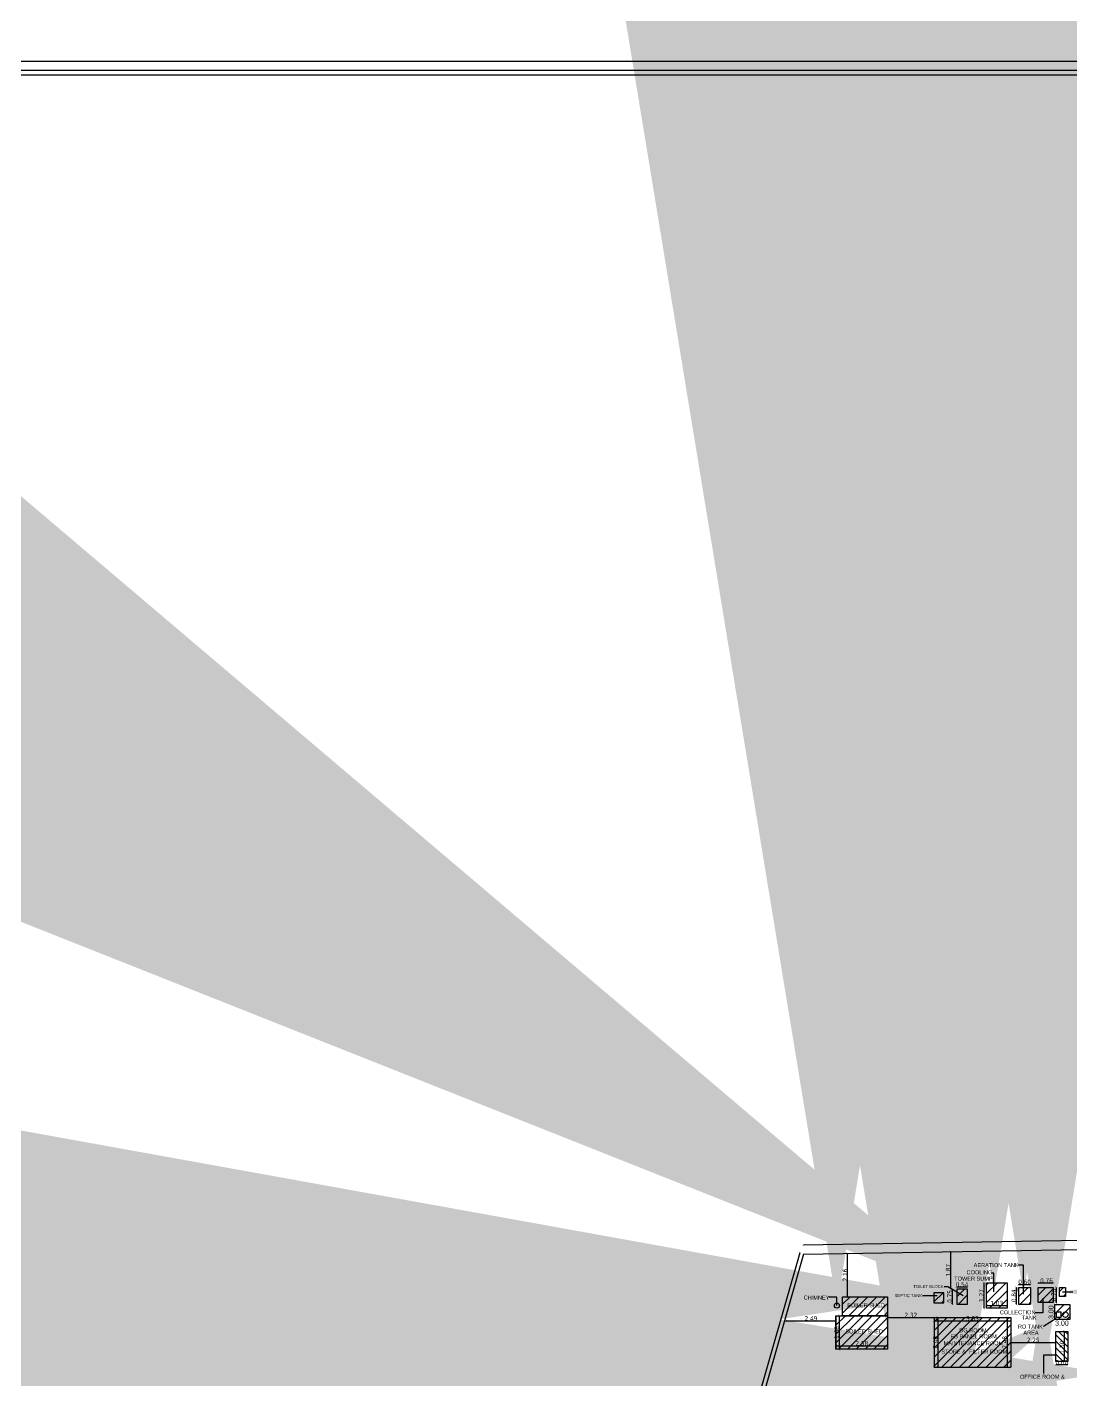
# Model space of a CAD drawing. Header units: metres. Extents: x 0 to 11269, y -5244 to -4054.
# Drawn here: x 10749 to 10801.2, y -5035.7 to -4968.1 of the extents above; entities that cross this region are included whole.
import ezdxf

# ---------------------------------------------------------------- set-up
doc = ezdxf.new("R2010")
doc.units = ezdxf.units.M
doc.header["$MEASUREMENT"] = 0
doc.header["$PDMODE"] = 2
doc.linetypes.add('HIDDEN', pattern=[0.375, 0.25, -0.125])
for name, color, linetype in [('2CON', 5, 'Continuous'), ('3CON', 3, 'Continuous'), ('DIM', 3, 'Continuous')]:
    doc.layers.add(name, color=color, linetype=linetype)
doc.styles.get("Standard").update_dxf_attribs({"font": 'arial.ttf'})
doc.styles.add('STYLE1', font='tahoma.ttf', dxfattribs={"height": 0.23})
doc.dimstyles.new('300', dxfattribs={"dimscale": 0.1, "dimtxt": 500, "dimasz": 2000, "dimexe": 400, "dimexo": 1500, "dimgap": 0, "dimtad": 1, "dimlfac": 0.001, "dimzin": 0, "dimdsep": 46, "dimtxsty": 'Standard', "dimcen": 800, "dimse1": 1, "dimse2": 1, "dimclrd": 1, "dimclre": 5, "dimclrt": 3, "dimadec": 0, "dimazin": 0, "dimtfac": 1, "dimtix": 1, "dimtofl": 0, "dimtmove": 1, "dimatfit": 3, "dimfxl": 0, "dimtolj": 1, "dimtzin": 0, "dimarcsym": 0})
doc.dimstyles.new('FLOOR PLAN', dxfattribs={"dimtxt": 0.4, "dimasz": 0.1, "dimexe": 0.18, "dimexo": 0.0625, "dimgap": 0, "dimtad": 1, "dimzin": 0, "dimdsep": 46, "dimtxsty": 'Standard', "dimblk": 'ARCHTICK', "dimcen": 0.09, "dimse1": 1, "dimse2": 1, "dimclrd": 254, "dimclrt": 3, "dimadec": 0, "dimazin": 0, "dimtfac": 1, "dimtix": 1, "dimtofl": 0, "dimtmove": 1, "dimatfit": 0, "dimfxl": 0, "dimtolj": 1, "dimtzin": 0, "dimlwd": -1, "dimarcsym": 0})
pattern_1 = [(45, (4281.25803, 260.70455), (-0.220970869, 0.220970869), [])]

# ---------------------------------------------------------------- blocks, each defined once
blk = doc.blocks.new('_ArchTick')
at = {"color": 0, "lineweight": 0, "const_width": 0.15}
blk.add_lwpolyline([(-0.5, -0.5), (0.5, 0.5)], dxfattribs=at)
blk = doc.blocks.new('*D446')
at = {"layer": 'DEFPOINTS', "color": 0, "linetype": 'ByBlock', "ltscale": 100}
for p in [(10789.735, -5032.518), (10789.573, -5034.195), (10789.735, -5034.195)]:
    blk.add_point(p, dxfattribs=at)
at = {"layer": 'DIM', "color": 254, "linetype": 'HIDDEN', "ltscale": 100}
blk.add_line((10789.573, -5032.518), (10789.573, -5034.195), dxfattribs=at)
at = {"layer": 'DIM', "color": 254, "linetype": 'ByBlock', "ltscale": 100, "xscale": 0.1, "yscale": 0.1, "zscale": 0.1}
for p, rotation in [((10789.573, -5032.518), 90), ((10789.573, -5034.195), 270)]:
    blk.add_blockref('_ArchTick', p, dxfattribs=dict(at, rotation=rotation))
at = {"layer": 'DIM', "color": 3, "linetype": 'ByBlock', "ltscale": 100, "insert": (10789.453, -5033.356), "char_height": 0.23, "attachment_point": 5, "rotation": 90, "style": 'STYLE1'}
blk.add_mtext('\\A1;1.68', dxfattribs=at)
blk = doc.blocks.new('*D447')
at = {"layer": 'DEFPOINTS', "color": 0, "linetype": 'ByBlock', "ltscale": 100}
for p in [(10789.416, -5033.865), (10791.998, -5033.865), (10791.998, -5034.021)]:
    blk.add_point(p, dxfattribs=at)
at = {"layer": 'DIM', "color": 254, "linetype": 'HIDDEN', "ltscale": 100}
blk.add_line((10789.416, -5034.021), (10791.998, -5034.021), dxfattribs=at)
at = {"layer": 'DIM', "color": 254, "linetype": 'ByBlock', "ltscale": 100, "xscale": 0.1, "yscale": 0.1, "zscale": 0.1, "rotation": 180}
blk.add_blockref('_ArchTick', (10789.416, -5034.021), dxfattribs=at)
at = {"layer": 'DIM', "color": 254, "linetype": 'ByBlock', "ltscale": 100, "xscale": 0.1, "yscale": 0.1, "zscale": 0.1}
blk.add_blockref('_ArchTick', (10791.998, -5034.021), dxfattribs=at)
at = {"layer": 'DIM', "color": 3, "linetype": 'ByBlock', "ltscale": 100, "insert": (10790.707, -5033.9), "char_height": 0.23, "attachment_point": 5, "style": 'STYLE1'}
blk.add_mtext('\\A1;2.58', dxfattribs=at)
blk = doc.blocks.new('*D448')
at = {"layer": 'DEFPOINTS', "color": 0, "linetype": 'ByBlock', "ltscale": 100}
for p in [(10796.939, -5030.873), (10796.807, -5032.146), (10796.939, -5032.146)]:
    blk.add_point(p, dxfattribs=at)
at = {"layer": 'DIM', "color": 254, "linetype": 'HIDDEN', "ltscale": 100}
blk.add_line((10796.807, -5030.873), (10796.807, -5032.146), dxfattribs=at)
at = {"layer": 'DIM', "color": 254, "linetype": 'ByBlock', "ltscale": 100, "xscale": 0.1, "yscale": 0.1, "zscale": 0.1}
for p, rotation in [((10796.807, -5030.873), 90), ((10796.807, -5032.146), 270)]:
    blk.add_blockref('_ArchTick', p, dxfattribs=dict(at, rotation=rotation))
at = {"layer": 'DIM', "color": 3, "linetype": 'ByBlock', "ltscale": 100, "insert": (10796.689, -5031.509), "char_height": 0.23, "attachment_point": 5, "rotation": 90, "style": 'STYLE1'}
blk.add_mtext('\\A1;1.27', dxfattribs=at)
blk = doc.blocks.new('*D449')
at = {"layer": 'DEFPOINTS', "color": 0, "linetype": 'ByBlock', "ltscale": 100}
for p in [(10796.939, -5032.022), (10797.968, -5032.014), (10797.968, -5032.022)]:
    blk.add_point(p, dxfattribs=at)
at = {"layer": 'DIM', "color": 254, "linetype": 'HIDDEN', "ltscale": 100}
blk.add_line((10796.939, -5032.014), (10797.968, -5032.014), dxfattribs=at)
at = {"layer": 'DIM', "color": 254, "linetype": 'ByBlock', "ltscale": 100, "xscale": 0.1, "yscale": 0.1, "zscale": 0.1, "rotation": 180}
blk.add_blockref('_ArchTick', (10796.939, -5032.014), dxfattribs=at)
at = {"layer": 'DIM', "color": 254, "linetype": 'ByBlock', "ltscale": 100, "xscale": 0.1, "yscale": 0.1, "zscale": 0.1}
blk.add_blockref('_ArchTick', (10797.968, -5032.014), dxfattribs=at)
at = {"layer": 'DIM', "color": 3, "linetype": 'ByBlock', "ltscale": 100, "insert": (10797.453, -5031.895), "char_height": 0.23, "attachment_point": 5, "style": 'STYLE1'}
blk.add_mtext('\\A1;1.03', dxfattribs=at)
blk = doc.blocks.new('*D450')
at = {"layer": 'DEFPOINTS', "color": 0, "linetype": 'ByBlock', "ltscale": 100}
for p in [(10798.543, -5031.102), (10799.143, -5030.954), (10799.143, -5031.102)]:
    blk.add_point(p, dxfattribs=at)
at = {"layer": 'DIM', "color": 254, "linetype": 'HIDDEN', "ltscale": 100}
blk.add_line((10798.543, -5030.954), (10799.143, -5030.954), dxfattribs=at)
at = {"layer": 'DIM', "color": 254, "linetype": 'ByBlock', "ltscale": 100, "xscale": 0.1, "yscale": 0.1, "zscale": 0.1, "rotation": 180}
blk.add_blockref('_ArchTick', (10798.543, -5030.954), dxfattribs=at)
at = {"layer": 'DIM', "color": 254, "linetype": 'ByBlock', "ltscale": 100, "xscale": 0.1, "yscale": 0.1, "zscale": 0.1}
blk.add_blockref('_ArchTick', (10799.143, -5030.954), dxfattribs=at)
at = {"layer": 'DIM', "color": 3, "linetype": 'ByBlock', "ltscale": 100, "insert": (10798.843, -5030.834), "char_height": 0.23, "attachment_point": 5, "style": 'STYLE1'}
blk.add_mtext('\\A1;0.60', dxfattribs=at)
blk = doc.blocks.new('*D451')
at = {"layer": 'DEFPOINTS', "color": 0, "linetype": 'ByBlock', "ltscale": 100}
for p in [(10798.842, -5031.102), (10798.429, -5031.941), (10798.842, -5031.941)]:
    blk.add_point(p, dxfattribs=at)
at = {"layer": 'DIM', "color": 254, "linetype": 'HIDDEN', "ltscale": 100}
blk.add_line((10798.429, -5031.102), (10798.429, -5031.941), dxfattribs=at)
at = {"layer": 'DIM', "color": 254, "linetype": 'ByBlock', "ltscale": 100, "xscale": 0.1, "yscale": 0.1, "zscale": 0.1}
for p, rotation in [((10798.429, -5031.102), 90), ((10798.429, -5031.941), 270)]:
    blk.add_blockref('_ArchTick', p, dxfattribs=dict(at, rotation=rotation))
at = {"layer": 'DIM', "color": 3, "linetype": 'ByBlock', "ltscale": 100, "insert": (10798.308, -5031.521), "char_height": 0.23, "attachment_point": 5, "rotation": 90, "style": 'STYLE1'}
blk.add_mtext('\\A1;0.84', dxfattribs=at)
blk = doc.blocks.new('*D452')
at = {"layer": 'DEFPOINTS', "color": 0, "linetype": 'ByBlock', "ltscale": 100}
for p in [(10799.512, -5031.103), (10799.512, -5031.864), (10800.418, -5031.864)]:
    blk.add_point(p, dxfattribs=at)
at = {"layer": 'DIM', "color": 254, "linetype": 'HIDDEN', "ltscale": 100}
blk.add_line((10800.418, -5031.103), (10800.418, -5031.864), dxfattribs=at)
at = {"layer": 'DIM', "color": 254, "linetype": 'ByBlock', "ltscale": 100, "xscale": 0.1, "yscale": 0.1, "zscale": 0.1}
for p, rotation in [((10800.418, -5031.103), 90), ((10800.418, -5031.864), 270)]:
    blk.add_blockref('_ArchTick', p, dxfattribs=dict(at, rotation=rotation))
at = {"layer": 'DIM', "color": 3, "linetype": 'ByBlock', "ltscale": 100, "insert": (10800.298, -5031.483), "char_height": 0.23, "attachment_point": 5, "rotation": 90, "style": 'STYLE1'}
blk.add_mtext('\\A1;0.76', dxfattribs=at)
blk = doc.blocks.new('*D453')
at = {"layer": 'DEFPOINTS', "color": 0, "linetype": 'ByBlock', "ltscale": 100}
for p in [(10799.512, -5030.886), (10799.512, -5031.103), (10800.274, -5031.103)]:
    blk.add_point(p, dxfattribs=at)
at = {"layer": 'DIM', "color": 254, "linetype": 'HIDDEN', "ltscale": 100}
blk.add_line((10800.274, -5030.886), (10799.512, -5030.886), dxfattribs=at)
at = {"layer": 'DIM', "color": 254, "linetype": 'ByBlock', "ltscale": 100, "xscale": 0.1, "yscale": 0.1, "zscale": 0.1, "rotation": 180}
blk.add_blockref('_ArchTick', (10799.512, -5030.886), dxfattribs=at)
at = {"layer": 'DIM', "color": 254, "linetype": 'ByBlock', "ltscale": 100, "xscale": 0.1, "yscale": 0.1, "zscale": 0.1}
blk.add_blockref('_ArchTick', (10800.274, -5030.886), dxfattribs=at)
at = {"layer": 'DIM', "color": 3, "linetype": 'ByBlock', "ltscale": 100, "insert": (10799.936, -5030.766), "char_height": 0.23, "attachment_point": 5, "style": 'STYLE1'}
blk.add_mtext('\\A1;0.76', dxfattribs=at)
blk = doc.blocks.new('*D458')
at = {"layer": 'DEFPOINTS', "color": 0, "linetype": 'ByBlock', "ltscale": 100}
for p in [(10787.8, -5029.439), (10782.042, -5048.855), (10782.238, -5048.911)]:
    blk.add_point(p, dxfattribs=at)
at = {"layer": 'DIM', "color": 254, "linetype": 'HIDDEN', "ltscale": 100}
blk.add_line((10787.604, -5029.383), (10782.042, -5048.855), dxfattribs=at)
at = {"layer": 'DIM', "color": 254, "linetype": 'ByBlock', "ltscale": 100, "xscale": 0.1, "yscale": 0.1, "zscale": 0.1}
for p, rotation in [((10787.604, -5029.383), 74.0574391554067), ((10782.042, -5048.855), 254.0574391554067)]:
    blk.add_blockref('_ArchTick', p, dxfattribs=dict(at, rotation=rotation))
at = {"layer": 'DIM', "color": 3, "linetype": 'ByBlock', "ltscale": 100, "insert": (10784.602, -5039.148), "char_height": 0.4, "attachment_point": 5, "rotation": 74.05744}
blk.add_mtext('\\A1;20.25M', dxfattribs=at)
blk = doc.blocks.new('*D459')
at = {"layer": 'DEFPOINTS', "color": 0, "linetype": 'ByBlock', "ltscale": 100}
for p in [(10821.488, -5028.417), (10821.496, -5028.878), (10787.8, -5029.439)]:
    blk.add_point(p, dxfattribs=at)
at = {"layer": 'DIM', "color": 254, "linetype": 'HIDDEN', "ltscale": 100}
blk.add_line((10787.793, -5028.979), (10821.488, -5028.417), dxfattribs=at)
at = {"layer": 'DIM', "color": 254, "linetype": 'ByBlock', "ltscale": 100, "xscale": 0.1, "yscale": 0.1, "zscale": 0.1}
for p, rotation in [((10821.488, -5028.417), 0.9548281252457379), ((10787.793, -5028.979), 180.9548281252457)]:
    blk.add_blockref('_ArchTick', p, dxfattribs=dict(at, rotation=rotation))
at = {"layer": 'DIM', "color": 3, "linetype": 'ByBlock', "ltscale": 100, "insert": (10804.637, -5028.494), "char_height": 0.4, "attachment_point": 5, "rotation": 0.95483}
blk.add_mtext('\\A1;33.70M', dxfattribs=at)
blk = doc.blocks.new('*D471')
at = {"layer": 'DEFPOINTS', "color": 0, "linetype": 'ByBlock', "ltscale": 100}
for p in [(10798.148, -5034.074), (10800.4, -5033.853), (10800.4, -5035.574)]:
    blk.add_point(p, dxfattribs=at)
at = {"layer": 'DIM', "color": 254, "linetype": 'HIDDEN', "ltscale": 100}
blk.add_line((10798.148, -5033.853), (10800.4, -5033.853), dxfattribs=at)
at = {"layer": 'DIM', "color": 254, "linetype": 'ByBlock', "ltscale": 100, "xscale": 0.1, "yscale": 0.1, "zscale": 0.1, "rotation": 180}
blk.add_blockref('_ArchTick', (10798.148, -5033.853), dxfattribs=at)
at = {"layer": 'DIM', "color": 254, "linetype": 'ByBlock', "ltscale": 100, "xscale": 0.1, "yscale": 0.1, "zscale": 0.1}
blk.add_blockref('_ArchTick', (10800.4, -5033.853), dxfattribs=at)
at = {"layer": 'DIM', "color": 3, "linetype": 'ByBlock', "ltscale": 100, "insert": (10799.274, -5033.734), "char_height": 0.23, "attachment_point": 5, "style": 'STYLE1'}
blk.add_mtext('\\A1;2.25', dxfattribs=at)
blk = doc.blocks.new('*D477')
at = {"layer": 'DEFPOINTS', "color": 0, "linetype": 'ByBlock', "ltscale": 100}
for p in [(10794.318, -5032.609), (10794.318, -5032.696), (10791.998, -5034.195)]:
    blk.add_point(p, dxfattribs=at)
at = {"layer": 'DIM', "color": 254, "linetype": 'HIDDEN', "ltscale": 100}
blk.add_line((10791.998, -5032.609), (10794.318, -5032.609), dxfattribs=at)
at = {"layer": 'DIM', "color": 254, "linetype": 'ByBlock', "ltscale": 100, "xscale": 0.1, "yscale": 0.1, "zscale": 0.1, "rotation": 180}
blk.add_blockref('_ArchTick', (10791.998, -5032.609), dxfattribs=at)
at = {"layer": 'DIM', "color": 254, "linetype": 'ByBlock', "ltscale": 100, "xscale": 0.1, "yscale": 0.1, "zscale": 0.1}
blk.add_blockref('_ArchTick', (10794.318, -5032.609), dxfattribs=at)
at = {"layer": 'DIM', "color": 3, "linetype": 'ByBlock', "ltscale": 100, "insert": (10793.158, -5032.489), "char_height": 0.23, "attachment_point": 5, "style": 'STYLE1'}
blk.add_mtext('\\A1;2.32', dxfattribs=at)
blk = doc.blocks.new('*D478')
at = {"layer": 'DEFPOINTS', "color": 0, "linetype": 'ByBlock', "ltscale": 100}
for p in [(10795.01, -5029.31), (10795.01, -5031.184), (10795.144, -5031.184)]:
    blk.add_point(p, dxfattribs=at)
at = {"layer": 'DIM', "color": 254, "linetype": 'HIDDEN', "ltscale": 100}
blk.add_line((10795.144, -5029.31), (10795.144, -5031.184), dxfattribs=at)
at = {"layer": 'DIM', "color": 254, "linetype": 'ByBlock', "ltscale": 100, "xscale": 0.1, "yscale": 0.1, "zscale": 0.1}
for p, rotation in [((10795.144, -5029.31), 90), ((10795.144, -5031.184), 270)]:
    blk.add_blockref('_ArchTick', p, dxfattribs=dict(at, rotation=rotation))
at = {"layer": 'DIM', "color": 3, "linetype": 'ByBlock', "ltscale": 100, "insert": (10795.024, -5030.247), "char_height": 0.23, "attachment_point": 5, "rotation": 90, "style": 'STYLE1'}
blk.add_mtext('\\A1;1.87', dxfattribs=at)
blk = doc.blocks.new('*D481')
at = {"layer": 'DEFPOINTS', "color": 0, "linetype": 'ByBlock', "ltscale": 100}
for p in [(10797.568, -5032.609), (10797.568, -5035.088), (10797.974, -5035.088)]:
    blk.add_point(p, dxfattribs=at)
at = {"layer": 'DIM', "color": 254, "linetype": 'HIDDEN', "ltscale": 100}
blk.add_line((10797.974, -5032.609), (10797.974, -5035.088), dxfattribs=at)
at = {"layer": 'DIM', "color": 254, "linetype": 'ByBlock', "ltscale": 100, "xscale": 0.1, "yscale": 0.1, "zscale": 0.1}
for p, rotation in [((10797.974, -5032.609), 90), ((10797.974, -5035.088), 270)]:
    blk.add_blockref('_ArchTick', p, dxfattribs=dict(at, rotation=rotation))
at = {"layer": 'DIM', "color": 3, "linetype": 'ByBlock', "ltscale": 100, "insert": (10797.854, -5033.849), "char_height": 0.23, "attachment_point": 5, "rotation": 90, "style": 'STYLE1'}
blk.add_mtext('\\A1;2.48', dxfattribs=at)
blk = doc.blocks.new('*D482')
at = {"layer": 'DEFPOINTS', "color": 0, "linetype": 'ByBlock', "ltscale": 100}
for p in [(10794.318, -5033.114), (10798.148, -5032.775), (10798.148, -5033.114)]:
    blk.add_point(p, dxfattribs=at)
at = {"layer": 'DIM', "color": 254, "linetype": 'HIDDEN', "ltscale": 100}
blk.add_line((10794.318, -5032.775), (10798.148, -5032.775), dxfattribs=at)
at = {"layer": 'DIM', "color": 254, "linetype": 'ByBlock', "ltscale": 100, "xscale": 0.1, "yscale": 0.1, "zscale": 0.1, "rotation": 180}
blk.add_blockref('_ArchTick', (10794.318, -5032.775), dxfattribs=at)
at = {"layer": 'DIM', "color": 254, "linetype": 'ByBlock', "ltscale": 100, "xscale": 0.1, "yscale": 0.1, "zscale": 0.1}
blk.add_blockref('_ArchTick', (10798.148, -5032.775), dxfattribs=at)
at = {"layer": 'DIM', "color": 3, "linetype": 'ByBlock', "ltscale": 100, "insert": (10796.233, -5032.655), "char_height": 0.23, "attachment_point": 5, "style": 'STYLE1'}
blk.add_mtext('\\A1;3.83', dxfattribs=at)
blk = doc.blocks.new('*D483')
at = {"layer": 'DEFPOINTS', "color": 0, "linetype": 'ByBlock', "ltscale": 100}
for p in [(10794.907, -5032.609), (10794.5, -5035.088), (10794.907, -5035.088)]:
    blk.add_point(p, dxfattribs=at)
at = {"layer": 'DIM', "color": 254, "linetype": 'HIDDEN', "ltscale": 100}
blk.add_line((10794.5, -5032.609), (10794.5, -5035.088), dxfattribs=at)
at = {"layer": 'DIM', "color": 254, "linetype": 'ByBlock', "ltscale": 100, "xscale": 0.1, "yscale": 0.1, "zscale": 0.1}
for p, rotation in [((10794.5, -5032.609), 90), ((10794.5, -5035.088), 270)]:
    blk.add_blockref('_ArchTick', p, dxfattribs=dict(at, rotation=rotation))
at = {"layer": 'DIM', "color": 3, "linetype": 'ByBlock', "ltscale": 100, "insert": (10794.38, -5033.849), "char_height": 0.23, "attachment_point": 5, "rotation": 90, "style": 'STYLE1'}
blk.add_mtext('\\A1;2.48', dxfattribs=at)
blk = doc.blocks.new('*D484')
at = {"layer": 'DEFPOINTS', "color": 0, "linetype": 'ByBlock', "ltscale": 100}
for p in [(10795.448, -5031.184), (10795.223, -5031.934), (10795.448, -5031.934)]:
    blk.add_point(p, dxfattribs=at)
at = {"layer": 'DIM', "color": 254, "linetype": 'HIDDEN', "ltscale": 100}
blk.add_line((10795.223, -5031.184), (10795.223, -5031.934), dxfattribs=at)
at = {"layer": 'DIM', "color": 254, "linetype": 'ByBlock', "ltscale": 100, "xscale": 0.1, "yscale": 0.1, "zscale": 0.1}
for p, rotation in [((10795.223, -5031.184), 90), ((10795.223, -5031.934), 270)]:
    blk.add_blockref('_ArchTick', p, dxfattribs=dict(at, rotation=rotation))
at = {"layer": 'DIM', "color": 3, "linetype": 'ByBlock', "ltscale": 100, "insert": (10795.103, -5031.559), "char_height": 0.23, "attachment_point": 5, "rotation": 90, "style": 'STYLE1'}
blk.add_mtext('\\A1;0.75', dxfattribs=at)
blk = doc.blocks.new('*D485')
at = {"layer": 'DEFPOINTS', "color": 0, "linetype": 'ByBlock', "ltscale": 100}
for p in [(10795.448, -5031.184), (10795.986, -5031.084), (10795.986, -5031.184)]:
    blk.add_point(p, dxfattribs=at)
at = {"layer": 'DIM', "color": 254, "linetype": 'HIDDEN', "ltscale": 100}
blk.add_line((10795.448, -5031.084), (10795.986, -5031.084), dxfattribs=at)
at = {"layer": 'DIM', "color": 254, "linetype": 'ByBlock', "ltscale": 100, "xscale": 0.1, "yscale": 0.1, "zscale": 0.1, "rotation": 180}
blk.add_blockref('_ArchTick', (10795.448, -5031.084), dxfattribs=at)
at = {"layer": 'DIM', "color": 254, "linetype": 'ByBlock', "ltscale": 100, "xscale": 0.1, "yscale": 0.1, "zscale": 0.1}
blk.add_blockref('_ArchTick', (10795.986, -5031.084), dxfattribs=at)
at = {"layer": 'DIM', "color": 3, "linetype": 'ByBlock', "ltscale": 100, "insert": (10795.717, -5030.964), "char_height": 0.23, "attachment_point": 5, "style": 'STYLE1'}
blk.add_mtext('\\A1;0.54', dxfattribs=at)
blk = doc.blocks.new('*D486')
at = {"layer": 'DEFPOINTS', "color": 0, "linetype": 'ByBlock', "ltscale": 100}
for p in [(10789.683, -5029.408), (10789.993, -5029.408), (10789.735, -5031.568)]:
    blk.add_point(p, dxfattribs=at)
at = {"layer": 'DIM', "color": 254, "linetype": 'HIDDEN', "ltscale": 100}
blk.add_line((10789.993, -5031.568), (10789.993, -5029.408), dxfattribs=at)
at = {"layer": 'DIM', "color": 254, "linetype": 'ByBlock', "ltscale": 100, "xscale": 0.1, "yscale": 0.1, "zscale": 0.1}
for p, rotation in [((10789.993, -5029.408), 90), ((10789.993, -5031.568), 270)]:
    blk.add_blockref('_ArchTick', p, dxfattribs=dict(at, rotation=rotation))
at = {"layer": 'DIM', "color": 3, "linetype": 'ByBlock', "ltscale": 100, "insert": (10789.873, -5030.488), "char_height": 0.23, "attachment_point": 5, "rotation": 90, "style": 'STYLE1'}
blk.add_mtext('\\A1;2.16', dxfattribs=at)
blk = doc.blocks.new('*D487')
at = {"layer": 'DEFPOINTS', "color": 0, "linetype": 'ByBlock', "ltscale": 100}
for p in [(10786.921, -5032.518), (10789.416, -5032.518), (10789.416, -5032.773)]:
    blk.add_point(p, dxfattribs=at)
at = {"layer": 'DIM', "color": 254, "linetype": 'HIDDEN', "ltscale": 100}
blk.add_line((10786.921, -5032.773), (10789.416, -5032.773), dxfattribs=at)
at = {"layer": 'DIM', "color": 254, "linetype": 'ByBlock', "ltscale": 100, "xscale": 0.1, "yscale": 0.1, "zscale": 0.1, "rotation": 180}
blk.add_blockref('_ArchTick', (10786.921, -5032.773), dxfattribs=at)
at = {"layer": 'DIM', "color": 254, "linetype": 'ByBlock', "ltscale": 100, "xscale": 0.1, "yscale": 0.1, "zscale": 0.1}
blk.add_blockref('_ArchTick', (10789.416, -5032.773), dxfattribs=at)
at = {"layer": 'DIM', "color": 3, "linetype": 'ByBlock', "ltscale": 100, "insert": (10788.168, -5032.654), "char_height": 0.23, "attachment_point": 5, "style": 'STYLE1'}
blk.add_mtext('\\A1;2.49', dxfattribs=at)
blk = doc.blocks.new('*D493')
at = {"layer": 'DEFPOINTS', "color": 0, "linetype": 'ByBlock', "ltscale": 100}
for p in [(10800.4, -5034.488), (10801, -5034.488), (10801, -5034.965)]:
    blk.add_point(p, dxfattribs=at)
at = {"layer": 'DIM', "color": 254, "linetype": 'HIDDEN', "ltscale": 100}
blk.add_line((10800.4, -5034.965), (10801, -5034.965), dxfattribs=at)
at = {"layer": 'DIM', "color": 254, "linetype": 'ByBlock', "ltscale": 100, "xscale": 0.1, "yscale": 0.1, "zscale": 0.1, "rotation": 180}
blk.add_blockref('_ArchTick', (10800.4, -5034.965), dxfattribs=at)
at = {"layer": 'DIM', "color": 254, "linetype": 'ByBlock', "ltscale": 100, "xscale": 0.1, "yscale": 0.1, "zscale": 0.1}
blk.add_blockref('_ArchTick', (10801, -5034.965), dxfattribs=at)
at = {"layer": 'DIM', "color": 3, "linetype": 'ByBlock', "ltscale": 100, "insert": (10800.7, -5034.846), "char_height": 0.23, "attachment_point": 5, "style": 'STYLE1'}
blk.add_mtext('\\A1;0.60', dxfattribs=at)
blk = doc.blocks.new('*D494')
at = {"layer": 'DEFPOINTS', "color": 0, "linetype": 'ByBlock', "ltscale": 100}
for p in [(10800.4, -5033.302), (10800.839, -5033.302), (10800.4, -5034.802)]:
    blk.add_point(p, dxfattribs=at)
at = {"layer": 'DIM', "color": 254, "linetype": 'HIDDEN', "ltscale": 100}
blk.add_line((10800.839, -5034.802), (10800.839, -5033.302), dxfattribs=at)
at = {"layer": 'DIM', "color": 254, "linetype": 'ByBlock', "ltscale": 100, "xscale": 0.1, "yscale": 0.1, "zscale": 0.1}
for p, rotation in [((10800.839, -5033.302), 90), ((10800.839, -5034.802), 270)]:
    blk.add_blockref('_ArchTick', p, dxfattribs=dict(at, rotation=rotation))
at = {"layer": 'DIM', "color": 3, "linetype": 'ByBlock', "ltscale": 100, "insert": (10800.719, -5034.084), "char_height": 0.23, "attachment_point": 5, "rotation": 90, "style": 'STYLE1'}
blk.add_mtext('\\A1;1.50', dxfattribs=at)

msp = doc.modelspace()

# ---------------------------------------------------------------- hatches: boundary and pattern name
at = {"layer": 'DIM', "linetype": 'ByBlock', "ltscale": 100}
h = msp.add_hatch(dxfattribs=at)
h.set_pattern_fill('ANSI31', color=4, scale=2.5, style=0)
h.set_pattern_definition(pattern_1)
h.paths.add_polyline_path([(10795.98551, -5031.93419), (10795.98551, -5031.18419), (10795.44801, -5031.18419), (10795.44801, -5031.93419)])
h.paths.add_polyline_path([(10795.34987, -5031.19992), (10796.07872, -5031.19992), (10796.07872, -5030.70308), (10795.34987, -5030.70308)], flags=9)
h = msp.add_hatch(dxfattribs=at)
h.set_pattern_fill('ANSI31', color=4, scale=2.5, style=0)
h.set_pattern_definition(pattern_1)
h.paths.add_polyline_path([(10794.81289, -5031.36795), (10794.31289, -5031.36795), (10794.31289, -5031.86795), (10794.81289, -5031.86795)])
h = msp.add_hatch(dxfattribs=at)
h.set_pattern_fill('ANSI31', color=4, scale=2.5, style=0)
h.set_pattern_definition(pattern_1)
h.paths.add_polyline_path([(10797.96795, -5030.87251), (10796.9387, -5030.87251), (10796.9387, -5032.14576), (10797.96795, -5032.14576)])
h.paths.add_polyline_path([(10797.0804, -5032.13001), (10797.80925, -5032.13001), (10797.80925, -5031.63317), (10797.0804, -5031.63317)], flags=24)
h = msp.add_hatch(dxfattribs=at)
h.set_pattern_fill('ANSI31', color=4, scale=2.5, style=0)
h.set_pattern_definition(pattern_1)
h.paths.add_polyline_path([(10799.14295, -5031.10193), (10798.54295, -5031.10193), (10798.54295, -5031.94068), (10799.14295, -5031.94068)])
h.paths.add_polyline_path([(10798.54356, -5031.8882), (10798.54356, -5031.15936), (10798.04672, -5031.15936), (10798.04672, -5031.8882)], flags=9)
h = msp.add_hatch(dxfattribs=at)
h.set_pattern_fill('ANSI31', color=4, scale=2.5, style=0)
h.set_pattern_definition(pattern_1)
h.paths.add_polyline_path([(10800.27363, -5031.10275), (10799.51213, -5031.10275), (10799.51213, -5031.864), (10800.27363, -5031.864)])
h = msp.add_hatch(dxfattribs=at)
h.set_pattern_fill('ANSI31', color=4, scale=2.5, style=0)
h.set_pattern_definition(pattern_1)
h.paths.add_polyline_path([(10800.88875, -5031.10275), (10800.58413, -5031.10275), (10800.58413, -5031.56275), (10800.88875, -5031.56275)])
h = msp.add_hatch(dxfattribs=at)
h.set_pattern_fill('ANSI31', color=4, scale=2.5, style=0)
h.set_pattern_definition([(45, (4492.47606, 102.04565), (-0.220970869, 0.220970869), [])])
h.paths.add_polyline_path([(10791.9982, -5032.51762), (10791.9982, -5031.56762), (10789.7482, -5031.56762), (10789.7482, -5032.51762)])
h.paths.add_polyline_path([(10789.92641, -5032.15035), (10791.90861, -5032.15035), (10791.90861, -5031.83991), (10789.92641, -5031.83991)], flags=24)
h = msp.add_hatch(dxfattribs=at)
h.set_pattern_fill('ANSI31', color=4, scale=2.5, style=0)
h.set_pattern_definition(pattern_1)
h.paths.add_polyline_path([(10800.35009, -5031.95193), (10800.35009, -5032.70193), (10801.10009, -5032.70193), (10801.10009, -5031.95193)])
h = msp.add_hatch(dxfattribs=at)
h.set_pattern_fill('ANSI31', color=4, scale=2.5, style=0)
h.set_pattern_definition([(45, (5034.3606, 637.02488), (-0.220970869, 0.220970869), [])])
h.paths.add_polyline_path([(10791.9982, -5034.19512), (10791.9982, -5032.51762), (10789.4157, -5032.51762), (10789.4157, -5034.19512)])
h.paths.add_polyline_path([(10789.38296, -5033.72012), (10789.38296, -5032.99263), (10789.76324, -5032.99263), (10789.76324, -5033.72012)], flags=9)
h.paths.add_polyline_path([(10790.2344, -5033.83039), (10791.17949, -5033.83039), (10791.17949, -5034.21085), (10790.2344, -5034.21085)], flags=9)
h.paths.add_polyline_path([(10789.83486, -5033.46227), (10791.81706, -5033.46227), (10791.81706, -5033.15183), (10789.83486, -5033.15183)], flags=24)
h = msp.add_hatch(dxfattribs=at)
h.set_pattern_fill('ANSI31', color=4, scale=2.5, style=0)
h.set_pattern_definition([(45, (4833.60998, 105.83526), (-0.220970869, 0.220970869), [])])
h.paths.add_polyline_path([(10794.31837, -5032.60855), (10794.31837, -5035.0885), (10798.14837, -5035.0885), (10798.14837, -5032.60855)])
h.paths.add_polyline_path([(10798.08894, -5034.21565), (10798.08894, -5033.4868), (10797.5921, -5033.4868), (10797.5921, -5034.21565)], flags=24)
h.paths.add_polyline_path([(10794.61525, -5034.21565), (10794.61525, -5033.4868), (10794.1184, -5033.4868), (10794.1184, -5034.21565)], flags=9)
h.paths.add_polyline_path([(10795.87041, -5032.89), (10796.59926, -5032.89), (10796.59926, -5032.39316), (10795.87041, -5032.39316)], flags=9)
h.paths.add_polyline_path([(10794.63308, -5034.4711), (10798.02817, -5034.4711), (10798.02817, -5034.15882), (10794.63308, -5034.15882)], flags=24)
h.paths.add_polyline_path([(10794.74343, -5034.05066), (10797.82726, -5034.05066), (10797.82726, -5033.74022), (10794.74343, -5033.74022)], flags=24)
h.paths.add_polyline_path([(10795.51751, -5033.45245), (10797.08259, -5033.45245), (10797.08259, -5033.08778), (10795.51751, -5033.08778)], flags=24)
h.paths.add_polyline_path([(10795.07584, -5033.75011), (10797.66602, -5033.75011), (10797.66602, -5033.38544), (10795.07584, -5033.38544)], flags=24)
h = msp.add_hatch(dxfattribs=at)
h.set_pattern_fill('ANSI31', color=4, scale=1.8, angle=90, style=0)
h.set_pattern_definition([(135, (5131.14045, -10806.62236), (-0.159099026, -0.159099026), [])])
h.paths.add_polyline_path([(10800.40009, -5033.30193), (10800.40009, -5034.80193), (10801.00009, -5034.80193), (10801.00009, -5033.30193)])
h.paths.add_polyline_path([(10800.6488, -5034.47181), (10800.6488, -5033.69691), (10801.02909, -5033.69691), (10801.02909, -5034.47181)], flags=9)

# ---------------------------------------------------------------- linework, layer by layer
at = {"layer": 'DIM', "color": 6, "linetype": 'ByBlock', "ltscale": 100}
for q in [(10821.49576, -5028.8779), (10782.2383, -5048.91062)]:
    msp.add_line((10787.80044, -5029.43949), q, dxfattribs=at)
at = {"layer": 'DIM', "color": 4, "linetype": 'ByBlock', "ltscale": 100}
for p, q in [((10794.81289, -5031.36795), (10794.31289, -5031.36795)), ((10794.31289, -5031.36795), (10794.31289, -5031.86795)), ((10794.81289, -5031.86795), (10794.81289, -5031.36795)), ((10795.98551, -5031.18419), (10795.44801, -5031.18419)), ((10795.44801, -5031.18419), (10795.44801, -5031.93419)), ((10795.98551, -5031.93419), (10795.98551, -5031.18419)), ((10798.54295, -5031.30075), (10798.54295, -5031.10193)), ((10798.54295, -5031.10193), (10798.54295, -5031.94068)), ((10798.54295, -5031.10193), (10799.14295, -5031.10193)), ((10799.14295, -5031.10193), (10799.14295, -5031.94068)), ((10794.31289, -5031.86795), (10794.81289, -5031.86795)), ((10795.44801, -5031.93419), (10795.98551, -5031.93419)), ((10798.54295, -5031.94068), (10799.14295, -5031.94068)), ((10789.4157, -5032.51762), (10789.4157, -5034.19512)), ((10794.31837, -5032.60855), (10794.31837, -5035.0885)), ((10794.31837, -5032.60855), (10798.14837, -5032.60855)), ((10798.14837, -5032.60855), (10798.14837, -5035.0885)), ((10794.31837, -5035.0648), (10794.31837, -5035.0885)), ((10794.31837, -5035.0885), (10798.14837, -5035.0885))]:
    msp.add_line(p, q, dxfattribs=at)
at = {"layer": 'DIM', "color": 2, "linetype": 'ByBlock', "ltscale": 100}
for points in [[(10700.96663, -4969.84061), (10700.96663, -5055.84061), (10850.96663, -5055.84061), (10850.96663, -4969.84061)], [(10701.41663, -4970.29061), (10701.41663, -5055.39061), (10850.51663, -5055.39061), (10850.51663, -4970.29061)], [(10701.64663, -4970.52061), (10701.64663, -5055.16061), (10850.28663, -5055.16061), (10850.28663, -4970.52061)], [(10800.4315, -5032.31846), (10800.65037, -5032.31846), (10800.65037, -5032.61363), (10800.4315, -5032.61363)]]:
    msp.add_lwpolyline(points, close=True, dxfattribs=at)
at = {"layer": 'DIM', "color": 4, "linetype": 'ByBlock', "ltscale": 100}
for points in [[(10796.9387, -5030.87251), (10797.96795, -5030.87251), (10797.96795, -5032.14576), (10796.9387, -5032.14576)], [(10799.51213, -5031.864), (10799.51213, -5031.10275), (10800.27363, -5031.10275), (10800.27363, -5031.864)], [(10800.88875, -5031.10275), (10800.88875, -5031.56275), (10800.58413, -5031.56275), (10800.58413, -5031.10275)], [(10789.7482, -5032.51762), (10789.7482, -5031.56762), (10791.9982, -5031.56762), (10791.9982, -5032.51762)], [(10800.35009, -5031.95193), (10801.10009, -5031.95193), (10801.10009, -5032.70193), (10800.35009, -5032.70193)], [(10789.4157, -5034.19512), (10789.4157, -5032.51762), (10791.9982, -5032.51762), (10791.9982, -5034.19512)], [(10800.40009, -5034.80193), (10800.40009, -5033.30193), (10801.00009, -5033.30193), (10801.00009, -5034.80193)]]:
    msp.add_lwpolyline(points, close=True, dxfattribs=at)
msp.add_lwpolyline([(10794.31837, -5035.0885), (10794.31837, -5035.0648)], dxfattribs=at)
at = {"layer": 'DIM', "color": 7, "linetype": 'ByBlock', "ltscale": 100}
for centre, radius in [((10789.46331, -5032.01227), 0.127), ((10800.87895, -5032.46756), 0.13897)]:
    msp.add_circle(centre, radius, dxfattribs=at)

# ---------------------------------------------------------------- texts
at = {"layer": '2CON', "color": 3, "linetype": 'Continuous'}
for s, p in [('TOILET BLOCK', (10793.28515, -5031.13207)), ('SEPTIC TANK', (10792.34652, -5031.59163))]:
    msp.add_text(s, height=0.15, dxfattribs=at).set_placement(p)
at = {"layer": '3CON'}
for s, p in [('AERATION TANK', (10796.2971, -5030.09262)), ('TOWER SUMP', (10795.32305, -5030.76514)), ('COOLING ', (10795.94253, -5030.45044)), ('CHIMNEY', (10787.8012, -5031.71178)), ('BOILER SHED', (10789.97815, -5032.0952)), ('COLLECTION', (10797.60063, -5032.44818)), (' TANK', (10798.6193, -5032.71734)), ('BOILER SHED', (10789.8866, -5033.40712)), ('DG ROOM,', (10795.57829, -5033.35211)), ('RO TANK', (10798.50894, -5033.16373)), ('AREA', (10798.78045, -5033.46717)), ('MAINTENANCE ROOM', (10794.79517, -5033.99551)), ('EB PANEL ROOM, ', (10795.13662, -5033.64977)), ('STORE &  FILTER ROOM', (10794.68512, -5034.41441)), ('OFFICE ROOM &', (10798.61297, -5035.66842))]:
    msp.add_text(s, height=0.2, dxfattribs=at).set_placement(p)
at = {"layer": 'DIM', "color": 3, "linetype": 'ByBlock', "ltscale": 100, "insert": (10800.16576, -5032.34257), "char_height": 0.25, "attachment_point": 5, "rotation": 90}
msp.add_mtext('\\A1;3.00', dxfattribs=at)
at = {"layer": 'DIM', "color": 3, "linetype": 'ByBlock', "ltscale": 100, "insert": (10800.70797, -5032.89058), "char_height": 0.25, "attachment_point": 5}
msp.add_mtext('\\A1;3.00', dxfattribs=at)

# ---------------------------------------------------------------- dimensions: what is measured, and where the dimension line sits
at = {"layer": 'DIM', "color": 4, "linetype": 'ByBlock', "ltscale": 100}
dim = msp.add_aligned_dim(p1=(10787.80044, -5029.43949), p2=(10821.49576, -5028.8779), distance=0.46071, text='<>M', dimstyle='FLOOR PLAN', dxfattribs=at)
dim.commit()
dim.dimension.update_dxf_attribs({"geometry": '*D459', "text_midpoint": (10804.63702, -5028.49371)})
dim = msp.add_linear_dim(base=(10782.04186, -5048.85451), p1=(10787.80044, -5029.43949), p2=(10782.2383, -5048.91062), angle=254.0574392, text='<>M', dimstyle='FLOOR PLAN', dxfattribs=at)
dim.commit()
dim.dimension.update_dxf_attribs({"geometry": '*D458', "text_midpoint": (10784.7986, -5039.20412), "dimtype": 161})
for base, p1, p2, angle, picture, middle in [((10789.99254, -5029.40811), (10789.7346, -5031.56762), (10789.68278, -5029.40811), 90, '*D486', (10789.87275, -5030.48787)), ((10795.14397, -5031.18419), (10795.01045, -5029.30977), (10795.01045, -5031.18419), 90, '*D478', (10795.02372, -5030.24698)), ((10796.8066, -5032.14576), (10796.9387, -5030.87251), (10796.9387, -5032.14576), 90, '*D448', (10796.68921, -5031.50913)), ((10798.4286, -5031.94068), (10798.8421, -5031.10193), (10798.8421, -5031.94068), 90, '*D451', (10798.30835, -5031.52131)), ((10800.4176, -5031.864), (10799.51213, -5031.10275), (10799.51213, -5031.864), 90, '*D452', (10800.29789, -5031.48337)), ((10789.5731, -5034.19512), (10789.7346, -5032.51762), (10789.7346, -5034.19512), 90, '*D446', (10789.45285, -5033.35637)), ((10794.50028, -5035.0885), (10794.90657, -5032.60855), (10794.90657, -5035.0885), 270, '*D483', (10794.38003, -5033.84852)), ((10797.97398, -5035.0885), (10797.56769, -5032.60855), (10797.56769, -5035.0885), 270, '*D481', (10797.85373, -5033.84852))]:
    dim = msp.add_linear_dim(base=base, p1=p1, p2=p2, angle=angle, dimstyle='FLOOR PLAN', override={"dimtxsty": 'STYLE1'}, dxfattribs=at)
    dim.commit()
    dim.dimension.update_dxf_attribs({"geometry": picture, "text_midpoint": middle})
for base, p1, p2, picture, middle in [((10799.14295, -5030.95412), (10798.54295, -5031.10193), (10799.14295, -5031.10193), '*D450', (10798.84295, -5030.95412)), ((10799.51213, -5030.88562), (10800.27363, -5031.10275), (10799.51213, -5031.10275), '*D453', (10799.9361, -5030.88562)), ((10795.98551, -5031.08419), (10795.44801, -5031.18419), (10795.98551, -5031.18419), '*D485', (10795.71676, -5031.08419)), ((10797.96795, -5032.01436), (10796.9387, -5032.0217), (10797.96795, -5032.0217), '*D449', (10797.45332, -5032.01436))]:
    dim = msp.add_linear_dim(base=base, p1=p1, p2=p2, dimstyle='FLOOR PLAN', override={"dimtxsty": 'STYLE1'}, dxfattribs=at)
    dim.commit()
    dim.dimension.update_dxf_attribs({"geometry": picture, "text_midpoint": middle, "dimtype": 160})
for base, p1, p2, angle, picture, middle in [((10795.22313, -5031.93419), (10795.44801, -5031.18419), (10795.44801, -5031.93419), 90, '*D484', (10795.22313, -5031.55919)), ((10800.83895, -5033.30193), (10800.40009, -5034.80193), (10800.40009, -5033.30193), 90, '*D494', (10800.83895, -5034.08436)), ((10801.00009, -5034.96536), (10800.40009, -5034.48836), (10801.00009, -5034.48836), 180, '*D493', (10800.70009, -5034.96536))]:
    dim = msp.add_linear_dim(base=base, p1=p1, p2=p2, angle=angle, dimstyle='FLOOR PLAN', override={"dimtxsty": 'STYLE1'}, dxfattribs=at)
    dim.commit()
    dim.dimension.update_dxf_attribs({"geometry": picture, "text_midpoint": middle, "dimtype": 160})
for base, p1, p2, picture, middle in [((10789.4157, -5032.77342), (10786.92114, -5032.51762), (10789.4157, -5032.51762), '*D487', (10788.16842, -5032.65378)), ((10794.31837, -5032.60855), (10791.9982, -5034.19512), (10794.31837, -5032.69566), '*D477', (10793.15828, -5032.48876)), ((10798.14837, -5032.77504), (10794.31837, -5033.1136), (10798.14837, -5033.1136), '*D482', (10796.23337, -5032.65479)), ((10791.9982, -5034.02062), (10789.4157, -5033.86462), (10791.9982, -5033.86462), '*D447', (10790.70695, -5033.90037)), ((10800.40009, -5033.85334), (10798.14837, -5034.07435), (10800.40009, -5035.57381), '*D471', (10799.27423, -5033.73355))]:
    dim = msp.add_linear_dim(base=base, p1=p1, p2=p2, dimstyle='FLOOR PLAN', override={"dimtxsty": 'STYLE1'}, dxfattribs=at)
    dim.commit()
    dim.dimension.update_dxf_attribs({"geometry": picture, "text_midpoint": middle})

# ---------------------------------------------------------------- leaders
for points in [[(10797.3126, -5031.32149), (10797.3126, -5030.38699), (10797.2081, -5030.38699)], [(10798.7876, -5031.43412), (10798.7876, -5029.99362), (10798.5241, -5029.99362)], [(10794.2497, -5047.10471), (10794.2497, -5046.37474), (10794.47531, -5046.37474)], [(10795.76806, -5031.52606), (10795.00785, -5031.06948), (10794.82435, -5031.06948)], [(10794.46665, -5031.52749), (10793.92621, -5031.51903), (10793.74271, -5031.51903)], [(10800.7374, -5031.32542), (10801.25431, -5031.32542)], [(10799.7521, -5031.64312), (10799.7521, -5032.37662), (10799.3686, -5032.37662)]]:
    msp.add_leader(points, dimstyle='300', override={"dimgap": 0.04, "dimtad": 0, "dimfxl": 0.1875}, dxfattribs=at)
at = {"layer": 'DIM', "color": 7, "linetype": 'ByBlock', "ltscale": 100}
for points in [[(10789.46331, -5032.01227), (10789.46331, -5031.58585), (10789.06234, -5031.58585)], [(10799.80366, -5035.40549), (10799.80366, -5034.47648), (10800.41971, -5034.47648)], [(10802.85065, -5035.37594), (10802.27314, -5035.37594), (10802.27314, -5034.77826)], [(10800.42324, -5032.65027), (10799.78267, -5033.06012)]]:
    msp.add_leader(points, dimstyle='300', override={"dimgap": 0.04, "dimtad": 0, "dimfxl": 0.1875}, dxfattribs=at)

doc.saveas('drawing.dxf')
